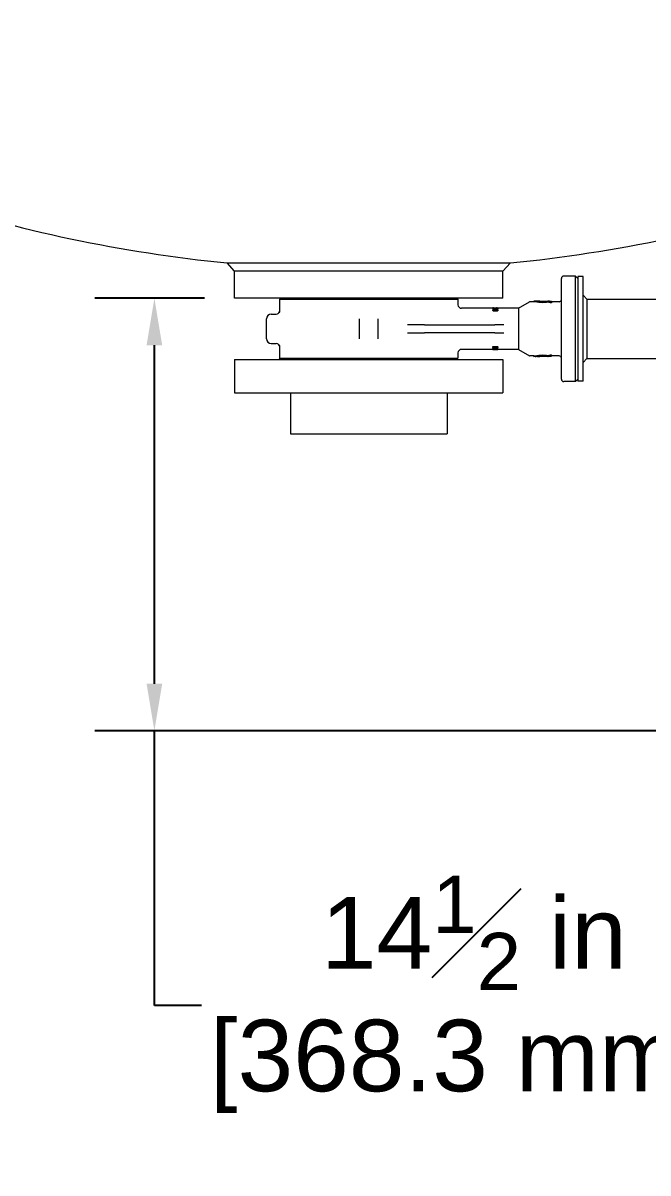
# Model space of a CAD drawing. Header units: inches. Extents: x 20 to 536, y 8 to 344.
# Drawn here: x 95.51 to 116.46, y 29.39 to 67.95 of the extents above; entities that cross this region are included whole.
import ezdxf

# ---------------------------------------------------------------- set-up
doc = ezdxf.new("R2010")
doc.units = ezdxf.units.IN
doc.header["$LTSCALE"] = 16
doc.header["$MEASUREMENT"] = 0
doc.layers.add('Dimension (ANSI)', color=7, linetype='Continuous', lineweight=25)
doc.layers.add('Visible (ANSI)', color=7, linetype='Continuous', lineweight=50)
doc.styles.add('MEMCOR Medium', font='arial.ttf')
doc.dimstyles.new('Default (ANSI)', dxfattribs={"dimscale": 16, "dimtxt": 0.15, "dimasz": 0.098425, "dimexe": 0.125, "dimexo": 0.0625, "dimgap": 0.031496, "dimtad": 0, "dimtih": 1, "dimtoh": 1, "dimdec": 4, "dimrnd": 1e-08, "dimzin": 3, "dimdsep": 46, "dimlunit": 5, "dimtxsty": 'MEMCOR Medium', "dimcen": 0.09, "dimdle": 0.393701, "dimclrd": 256, "dimclre": 256, "dimclrt": 256, "dimadec": 0, "dimazin": 1, "dimtfac": 0.8, "dimtofl": 0, "dimtmove": 0, "dimatfit": 3, "dimfxl": 1, "dimfrac": 1, "dimtolj": 1, "dimtzin": 4, "dimlwd": -1, "dimlwe": -1, "dimarcsym": 0})

# ---------------------------------------------------------------- blocks, each defined once
blk = doc.blocks.new('*D20')
at = {"layer": 'Defpoints', "color": 0, "transparency": 16777216}
for p in [(99.914, 58.718), (102.597, 58.718), (120.472, 44.219)]:
    blk.add_point(p, dxfattribs=at)
at = {"layer": 'Dimension (ANSI)', "transparency": 16777216}
for p, q in [((101.597, 58.718), (97.914, 58.718)), ((99.914, 45.794), (99.914, 57.143)), ((119.472, 44.219), (97.914, 44.219)), ((99.914, 35.006), (99.914, 44.219)), ((101.488, 35.006), (99.914, 35.006))]:
    blk.add_line(p, q, dxfattribs=at)
for points in [[(99.651, 57.143), (100.176, 57.143), (99.914, 58.718)], [(99.651, 45.794), (100.176, 45.794), (99.914, 44.219)]]:
    blk.add_solid(points, dxfattribs=at)
at = {"layer": 'Dimension (ANSI)', "transparency": 16777216, "char_height": 2.4, "attachment_point": 5, "style": 'MEMCOR Medium'}
for s, insert in [('\\A1; 14{\\H0.8x;\\S1#2;} in', (110.155, 37.438)), ('\\A1;[368.3 mm]', (110.155, 32.964))]:
    blk.add_mtext(s, dxfattribs=dict(at, insert=insert))
blk = doc.blocks.new('*D22')
at = {"layer": 'Defpoints', "color": 0, "transparency": 16777216}
for p in [(34.61, 153.466), (106.522, 153.466), (84.301, 44.219)]:
    blk.add_point(p, dxfattribs=at)
at = {"layer": 'Dimension (ANSI)', "transparency": 16777216}
for p, q in [((105.522, 153.466), (32.61, 153.466)), ((34.61, 151.891), (34.61, 93.648)), ((34.61, 45.794), (34.61, 84.668)), ((83.301, 44.219), (32.61, 44.219))]:
    blk.add_line(p, q, dxfattribs=at)
for points in [[(34.347, 151.891), (34.872, 151.891), (34.61, 153.466)], [(34.347, 45.794), (34.872, 45.794), (34.61, 44.219)]]:
    blk.add_solid(points, dxfattribs=at)
at = {"layer": 'Dimension (ANSI)', "transparency": 16777216, "char_height": 2.4, "attachment_point": 5, "style": 'MEMCOR Medium'}
for s, insert in [('\\A1; 109{\\H0.8x;\\S1#4;} in', (34.61, 91.606)), ('\\A1;[2774.9 mm]', (34.61, 87.116))]:
    blk.add_mtext(s, dxfattribs=dict(at, insert=insert))

msp = doc.modelspace()

# ---------------------------------------------------------------- linework, layer by layer
at = {"layer": 'Visible (ANSI)', "linetype": 'Continuous', "lineweight": 18}
for p, q in [((102.34821, 59.90476), (107.09707, 59.90476)), ((102.59707, 59.63083), (102.34821, 59.90476)), ((107.09707, 59.90476), (111.84592, 59.90476)), ((111.59707, 59.63083), (111.84592, 59.90476)), ((102.59707, 58.71829), (102.59707, 59.63083)), ((111.59707, 59.63083), (102.59707, 59.63083)), ((111.59707, 58.71829), (111.59707, 59.63083)), ((114.0262, 59.46617), (113.6325, 59.46617)), ((114.0262, 55.92317), (114.0262, 59.46617)), ((114.10494, 59.38743), (114.0262, 59.46617)), ((114.10494, 59.44467), (114.10494, 55.94467)), ((114.28424, 59.44467), (114.10494, 59.44467)), ((114.28424, 55.94467), (114.28424, 59.44467)), ((113.55376, 56.00191), (113.55376, 59.38743)), ((111.59707, 58.71829), (102.59707, 58.71829)), ((104.14431, 58.71829), (104.10494, 58.67892)), ((110.08919, 58.67892), (104.10494, 58.67892)), ((104.10494, 58.67892), (104.10494, 58.26285)), ((110.04982, 58.71829), (110.08919, 58.67892)), ((110.08919, 58.67892), (110.08919, 58.50176)), ((112.62699, 58.61751), (112.62699, 58.62026)), ((112.67463, 58.62026), (112.62699, 58.62026)), ((112.67463, 58.62026), (112.67463, 58.61967)), ((112.75179, 58.62026), (112.70455, 58.62026)), ((112.70455, 58.62026), (112.70455, 58.6194)), ((113.15809, 58.62026), (113.11085, 58.62026)), ((113.15809, 58.62026), (113.15809, 58.60929)), ((114.40924, 58.69467), (114.28424, 58.81967)), ((114.40924, 58.69467), (122.20829, 58.69467)), ((114.40924, 58.69467), (114.40924, 57.00918)), ((111.25954, 58.38365), (110.2073, 58.38365)), ((111.25614, 58.37039), (111.25614, 58.35814)), ((111.25614, 58.3247), (111.25614, 58.31153)), ((111.27603, 58.39488), (111.25954, 58.39488)), ((111.25954, 58.38722), (111.25954, 58.39488)), ((111.25954, 58.38722), (111.27603, 58.38722)), ((111.25954, 58.38722), (111.25954, 58.3754)), ((111.27603, 58.39488), (111.27603, 58.39308)), ((111.3842, 58.39308), (111.27603, 58.39308)), ((111.27603, 58.39105), (111.27603, 58.38722)), ((111.27603, 58.39105), (111.42148, 58.39105)), ((111.27603, 58.38722), (111.27603, 58.37985)), ((111.39899, 58.39488), (111.3842, 58.39488)), ((111.3842, 58.39308), (111.3842, 58.39488)), ((111.42148, 58.37916), (111.40897, 58.37916)), ((111.42148, 58.39273), (111.42148, 58.39105)), ((111.42148, 58.39105), (111.42148, 58.37916)), ((112.11572, 58.38365), (111.42148, 58.38365)), ((111.42423, 58.37039), (111.42423, 58.35814)), ((111.42423, 58.3247), (111.42423, 58.31153)), ((112.11572, 58.38365), (112.4862, 58.59754)), ((112.11572, 58.38365), (112.11572, 57.00569)), ((112.62699, 58.60018), (112.49604, 58.60018)), ((112.62699, 58.61751), (112.62699, 58.59737)), ((112.72461, 58.59537), (112.72461, 58.61555)), ((113.07804, 58.60397), (113.07804, 58.58352)), ((113.22738, 58.61436), (113.17974, 58.61436)), ((113.17974, 58.60851), (113.17974, 58.61436)), ((113.17974, 58.58909), (113.17974, 58.59931)), ((113.17974, 58.58909), (113.22738, 58.58909)), ((113.17974, 58.58909), (113.17974, 58.56829)), ((113.22738, 58.56829), (113.17974, 58.56829)), ((113.22738, 58.61436), (113.22738, 58.58909)), ((113.47502, 58.60018), (113.22738, 58.60018)), ((113.22738, 58.58909), (113.22738, 58.56829)), ((103.67207, 57.36002), (103.67207, 58.02932)), ((103.82955, 58.1868), (104.00014, 58.1868)), ((106.78211, 58.02668), (106.78211, 57.36266)), ((107.41203, 57.36266), (107.41203, 58.02668)), ((108.75416, 57.83247), (108.3995, 57.83247)), ((108.3995, 57.55687), (108.75416, 57.55687)), ((108.97062, 57.83247), (108.75416, 57.83247)), ((108.75416, 57.55687), (108.97062, 57.55687)), ((108.97062, 57.83247), (110.17326, 57.83247)), ((110.17326, 57.55687), (108.97062, 57.55687)), ((110.17326, 57.83247), (111.32182, 57.83247)), ((111.32182, 57.55687), (110.17326, 57.55687)), ((111.62839, 57.83247), (111.32182, 57.83247)), ((111.32182, 57.55687), (111.62839, 57.55687)), ((103.82955, 57.20254), (104.00014, 57.20254)), ((104.10494, 57.12649), (104.10494, 56.71042)), ((111.25954, 57.09994), (111.42096, 57.09994)), ((111.25954, 57.08629), (111.25954, 57.09994)), ((111.42096, 57.08629), (111.25954, 57.08629)), ((111.25954, 57.06651), (111.25954, 57.08629)), ((111.42096, 57.08629), (111.42096, 57.09994)), ((111.42096, 57.08629), (111.42096, 57.0667)), ((104.10494, 56.71042), (110.08919, 56.71042)), ((104.14431, 56.67105), (104.10494, 56.71042)), ((110.04982, 56.67105), (110.08919, 56.71042)), ((110.08919, 56.88758), (110.08919, 56.71042)), ((111.25954, 57.00569), (110.2073, 57.00569)), ((111.25954, 57.03454), (111.29056, 57.03454)), ((111.25954, 57.02222), (111.25954, 57.03454)), ((111.42096, 57.02222), (111.25954, 57.02222)), ((111.25954, 57.01667), (111.25954, 57.02222)), ((111.25954, 57.01667), (111.39872, 57.01667)), ((111.25954, 57.00192), (111.25954, 57.01387)), ((111.25954, 56.99867), (111.25954, 57.00192)), ((111.25954, 56.99446), (111.25954, 56.99867)), ((111.25954, 56.99867), (111.42096, 56.99867)), ((111.27603, 56.99446), (111.25954, 56.99446)), ((111.27603, 56.99446), (111.27603, 56.99867)), ((111.3842, 56.99626), (111.27603, 56.99626)), ((111.27812, 57.07452), (111.27812, 57.06619)), ((111.27812, 57.07452), (111.40239, 57.07452)), ((111.28885, 57.04609), (111.28885, 57.05887)), ((111.42096, 57.00131), (111.29316, 57.00131)), ((111.3842, 56.99446), (111.3842, 56.99867)), ((111.39899, 56.99446), (111.3842, 56.99446)), ((111.39084, 57.03454), (111.42096, 57.03454)), ((111.39899, 56.99446), (111.39899, 56.99867)), ((111.40239, 57.06619), (111.40239, 57.07452)), ((111.41475, 57.01325), (111.42096, 57.01325)), ((111.42096, 57.02222), (111.42096, 57.03454)), ((111.42096, 57.02222), (111.42096, 57.01402)), ((111.42096, 57.00131), (111.42096, 57.01325)), ((112.11572, 57.00569), (111.42096, 57.00569)), ((111.42096, 57.00131), (111.42096, 56.99867)), ((111.42148, 56.99661), (111.42148, 57.00569)), ((112.11572, 57.00569), (112.4862, 56.7918)), ((112.62699, 56.78916), (112.49604, 56.78916)), ((112.62699, 56.77183), (112.62699, 56.79197)), ((112.62699, 56.76908), (112.62699, 56.77183)), ((112.67463, 56.76908), (112.62699, 56.76908)), ((112.67463, 56.76967), (112.67463, 56.76908)), ((112.70455, 56.76908), (112.70455, 56.76994)), ((112.75179, 56.76908), (112.70455, 56.76908)), ((112.72461, 56.77379), (112.72461, 56.79397)), ((113.07804, 56.80582), (113.07804, 56.78537)), ((113.15809, 56.76908), (113.11085, 56.76908)), ((113.15809, 56.76908), (113.15809, 56.78005)), ((113.17974, 56.82105), (113.22738, 56.82105)), ((113.17974, 56.80025), (113.17974, 56.82105)), ((113.22738, 56.80025), (113.17974, 56.80025)), ((113.17974, 56.79003), (113.17974, 56.80025)), ((113.17974, 56.77498), (113.17974, 56.78083)), ((113.17974, 56.77498), (113.22738, 56.77498)), ((113.22738, 56.80025), (113.22738, 56.82105)), ((113.22738, 56.80025), (113.22738, 56.77498)), ((113.47502, 56.78916), (113.22738, 56.78916)), ((114.40924, 56.69467), (114.28424, 56.56967)), ((114.40924, 57.00918), (114.40924, 56.69467)), ((114.40924, 56.69467), (122.34805, 56.69467)), ((102.59707, 56.67105), (111.59707, 56.67105)), ((102.59707, 56.67105), (102.59707, 55.54605)), ((111.59707, 56.67105), (111.59707, 55.54605)), ((114.0262, 55.92317), (113.6325, 55.92317)), ((114.10494, 56.00191), (114.0262, 55.92317)), ((114.28424, 55.94467), (114.10494, 55.94467)), ((102.59707, 55.54605), (111.59707, 55.54605)), ((104.47207, 55.54605), (104.47207, 54.17105)), ((109.72207, 55.54605), (109.72207, 54.17105)), ((104.47207, 54.17105), (109.72207, 54.17105))]:
    msp.add_line(p, q, dxfattribs=at)
for centre, radius, start, end in [((107.09707, 107.98079), 48.31, 251.772129, 264.35874), ((107.09707, 107.98079), 48.31, 275.64126, 288.227871), ((113.6325, 59.38743), 0.07874, 90, 180), ((113.47502, 58.67892), 0.07874, 270, 0), ((104.00014, 58.29703), 0.11024, 270, 341.937897), ((110.2073, 58.50176), 0.11811, 180, 270), ((112.49604, 58.5805), 0.01969, 90, 120), ((103.82955, 58.02932), 0.15748, 90, 180), ((103.82955, 57.36002), 0.15748, 180, 270), ((104.00014, 57.09231), 0.11024, 18.062103, 90), ((110.2073, 56.88758), 0.11811, 90, 180), ((112.49604, 56.80884), 0.01969, 240, 270), ((113.47502, 56.71042), 0.07874, 0, 90), ((113.6325, 56.00191), 0.07874, 180, 270)]:
    msp.add_arc(centre, radius, start, end, dxfattribs=at)
for centre, major_axis, ratio, start_param, end_param in [((112.52747, 57.69467), (4.10717, 0), 0.22535973, 1.52676978, 1.53495966), ((112.31078, 57.69467), (4.10717, 0), 0.22535973, 1.46986752, 1.49373155), ((112.31078, 57.69467), (-4.01807, 0), 0.22535973, 4.6092143, 4.63361187), ((112.52747, 57.69467), (4.10717, 0), 0.22535973, 1.43978472, 1.51425269), ((112.31078, 57.69467), (4.10717, 0), 0.22535973, 1.39844189, 1.4544693), ((112.31078, 57.69467), (4.10717, 0), 0.22535973, 1.35761354, 1.38288267), ((112.31078, 57.69467), (-4.01807, 0), 0.22535973, 4.49440365, 4.52025709), ((112.52747, 57.69467), (4.10717, 0), 0.22535973, 1.41130756, 1.42716465), ((111.05332, 57.69467), (-1.34262, 0), 0.51315789, 1.72500719, 1.7495237), ((111.05332, 57.69467), (-1.36564, 0), 0.51315789, 1.72238786, 1.82650113), ((111.0931, 57.69467), (-1.3776, 0), 0.5087001, 1.71653689, 1.81109698), ((112.31078, 57.69467), (-4.01807, 0), 0.22535973, 1.64957343, 1.67397101), ((112.31078, 57.69467), (-4.10717, 0), 0.22535973, 1.6478611, 1.67172513), ((112.52747, 57.69467), (-4.10717, 0), 0.22535973, 1.60663299, 1.61482287), ((112.52747, 57.69467), (-4.10717, 0), 0.22535973, 1.62733996, 1.70180793), ((112.31078, 57.69467), (-4.10717, 0), 0.22535973, 1.68712335, 1.74315077), ((112.31078, 57.69467), (-4.01807, 0), 0.22535973, 1.76292822, 1.78878166), ((112.31078, 57.69467), (-4.10717, 0), 0.22535973, 1.75870998, 1.78397911), ((112.52747, 57.69467), (-4.10717, 0), 0.22535973, 1.714428, 1.7302851)]:
    msp.add_ellipse(centre, major_axis=major_axis, ratio=ratio, start_param=start_param, end_param=end_param, dxfattribs=at)
for points in [[(112.70455, 58.62026), (112.70455, 58.62026), (112.70574, 58.61997), (112.70824, 58.61936)], [(112.75958, 58.61878), (112.75432, 58.61976), (112.75179, 58.62026), (112.75179, 58.62026)], [(111.29146, 58.36444), (111.28994, 58.3643), (111.28847, 58.36414), (111.28705, 58.36396)], [(111.39326, 58.36396), (111.39198, 58.36413), (111.39066, 58.36428), (111.38931, 58.36441)], [(112.70824, 56.76998), (112.70574, 56.76937), (112.70455, 56.76908), (112.70455, 56.76908)], [(112.75179, 56.76908), (112.75179, 56.76908), (112.75432, 56.76958), (112.75958, 56.77056)]]:
    msp.add_open_spline(points, degree=3, dxfattribs=at)
for points, knots in [([(113.11085, 58.62026), (113.11085, 58.62026), (113.10632, 58.61935), (113.0891, 58.61626), (113.07752, 58.61428), (113.06402, 58.61233)], [2.066873638, 2.066873638, 2.066873638, 2.066873638, 2.239108848, 2.239108848, 2.390237986, 2.390237986, 2.390237986, 2.390237986]), ([(113.11536, 58.61073), (113.1254, 58.61275), (113.13404, 58.61464), (113.15235, 58.6188), (113.15809, 58.62026), (113.15809, 58.62026)], [0.527386611, 0.527386611, 0.527386611, 0.527386611, 0.653804561, 0.653804561, 0.871720721, 0.871720721, 0.871720721, 0.871720721]), ([(104.10494, 58.26285), (104.10494, 58.26285), (104.10512, 58.26256), (104.10654, 58.2602), (104.1093, 58.2557), (104.11362, 58.24851), (104.11366, 58.24845), (104.11369, 58.24839)], [0.574608798, 0.574608798, 0.574608798, 0.574608798, 0.716006805, 0.716006805, 1.149196454, 1.149196454, 1.152850027, 1.152850027, 1.152850027, 1.152850027]), ([(111.34012, 58.38251), (111.3184, 58.38251), (111.30007, 58.38205), (111.27848, 58.38029), (111.27372, 58.37956), (111.26672, 58.37825), (111.26349, 58.37734), (111.25826, 58.3749), (111.25682, 58.37339), (111.2562, 58.37131), (111.25614, 58.37085), (111.25614, 58.37039)], [-0.186250774, -0.186250774, -0.186250774, -0.186250774, -0.132345258, -0.132345258, -0.10238768, -0.10238768, -0.061688522, -0.061688522, -0.013226135, -0.013226135, 0, 0, 0, 0]), ([(111.25614, 58.37039), (111.25614, 58.36927), (111.25651, 58.3681), (111.25819, 58.36585), (111.25941, 58.36479), (111.26361, 58.36225), (111.267, 58.3609), (111.27598, 58.35843), (111.28208, 58.35726), (111.30266, 58.35488), (111.31754, 58.35426), (111.33493, 58.35408), (111.33759, 58.35406), (111.34025, 58.35406)], [-0.36342485, -0.36342485, -0.36342485, -0.36342485, -0.314566353, -0.314566353, -0.269830239, -0.269830239, -0.205060654, -0.205060654, -0.13258773, -0.13258773, -0.020262921, -0.020262921, 0, 0, 0, 0]), ([(111.28664, 58.34425), (111.28018, 58.34513), (111.27543, 58.34613), (111.26751, 58.34829), (111.26406, 58.34963), (111.25962, 58.35225), (111.25829, 58.3534), (111.25652, 58.35577), (111.25614, 58.35697), (111.25614, 58.35814)], [0.145379097, 0.145379097, 0.145379097, 0.145379097, 0.211784999, 0.211784999, 0.288912783, 0.288912783, 0.345741066, 0.345741066, 0.405337774, 0.405337774, 0.405337774, 0.405337774]), ([(111.34012, 58.34734), (111.31586, 58.34734), (111.29917, 58.34618), (111.27933, 58.34313), (111.27447, 58.34176), (111.26717, 58.33927), (111.26378, 58.33751), (111.25825, 58.33286), (111.25678, 58.32998), (111.2562, 58.32621), (111.25614, 58.32546), (111.25614, 58.3247)], [-0.187600973, -0.187600973, -0.187600973, -0.187600973, -0.140846763, -0.140846763, -0.110286961, -0.110286961, -0.066739037, -0.066739037, -0.013235496, -0.013235496, 0, 0, 0, 0]), ([(111.25614, 58.3247), (111.25614, 58.32267), (111.25652, 58.3206), (111.25825, 58.31665), (111.2595, 58.31478), (111.26385, 58.31037), (111.26739, 58.30804), (111.2764, 58.30401), (111.28245, 58.30206), (111.29797, 58.29916), (111.30547, 58.29832), (111.31714, 58.29746), (111.32151, 58.29724), (111.32819, 58.29702), (111.33054, 58.29696), (111.33411, 58.29691), (111.33533, 58.29689), (111.33779, 58.29687), (111.33902, 58.29687), (111.34025, 58.29687)], [-0.366320233, -0.366320233, -0.366320233, -0.366320233, -0.313617086, -0.313617086, -0.265544382, -0.265544382, -0.19586383, -0.19586383, -0.126420664, -0.126420664, -0.069755425, -0.069755425, -0.036591851, -0.036591851, -0.018698882, -0.018698882, -0.009386338, -0.009386338, 0, 0, 0, 0]), ([(111.34025, 58.28308), (111.32629, 58.28308), (111.31102, 58.28369), (111.2858, 58.28738), (111.27892, 58.2896), (111.27001, 58.2931), (111.26613, 58.29529), (111.26065, 58.29993), (111.2589, 58.30217), (111.25662, 58.30683), (111.25614, 58.30921), (111.25614, 58.31153)], [0, 0, 0, 0, 0.1064092, 0.1064092, 0.199261451, 0.199261451, 0.30297713, 0.30297713, 0.390704034, 0.390704034, 0.480877809, 0.480877809, 0.480877809, 0.480877809]), ([(111.27406, 58.37039), (111.27406, 58.37096), (111.27423, 58.37153), (111.27499, 58.37256), (111.27554, 58.37303), (111.27695, 58.3738), (111.27836, 58.37447), (111.28428, 58.3758), (111.28776, 58.37625), (111.29146, 58.37658)], [-0.147079807, -0.147079807, -0.147079807, -0.147079807, -0.102041421, -0.102041421, -0.061797626, -0.061797626, -0.030238662, -0.030238662, 0, 0, 0, 0]), ([(111.29107, 58.36339), (111.28907, 58.36363), (111.28712, 58.36392), (111.28364, 58.36458), (111.2821, 58.36494), (111.27817, 58.36609), (111.27679, 58.36684), (111.27458, 58.36838), (111.27406, 58.36941), (111.27406, 58.37039)], [-0.0645311603, -0.0645311603, -0.0645311603, -0.0645311603, -0.054473203, -0.054473203, -0.0453115142, -0.0453115142, -0.0283680152, -0.0283680152, 0, 0, 0, 0]), ([(111.27406, 58.3247), (111.27406, 58.32659), (111.27464, 58.32849), (111.27695, 58.33081), (111.27838, 58.33206), (111.28436, 58.33447), (111.28777, 58.33531), (111.29146, 58.33592)], [-0.153015949, -0.153015949, -0.153015949, -0.153015949, -0.063811293, -0.063811293, -0.030391304, -0.030391304, 0, 0, 0, 0]), ([(111.29107, 58.31253), (111.28743, 58.31328), (111.28406, 58.31428), (111.27846, 58.31695), (111.27699, 58.31828), (111.27463, 58.32099), (111.27406, 58.32287), (111.27406, 58.3247)], [-0.0656606858, -0.0656606858, -0.0656606858, -0.0656606858, -0.0489049499, -0.0489049499, -0.0317352905, -0.0317352905, 0, 0, 0, 0]), ([(111.29146, 58.32299), (111.28775, 58.32236), (111.28432, 58.32151), (111.27951, 58.31951), (111.27821, 58.3187), (111.27737, 58.31805)], [0, 0, 0, 0, 0.0305878434, 0.0305878434, 0.0516279302, 0.0516279302, 0.0516279302, 0.0516279302]), ([(111.34025, 58.36156), (111.32477, 58.36156), (111.31567, 58.36183), (111.30443, 58.36223), (111.29719, 58.36264), (111.29107, 58.36339)], [-0.0865547966, -0.0865547966, -0.0865547966, -0.0865547966, -0.0504601915, -0.0504601915, 0, 0, 0, 0]), ([(111.34025, 58.30942), (111.32442, 58.30942), (111.31491, 58.3099), (111.30355, 58.31063), (111.29682, 58.31132), (111.29107, 58.31253)], [-0.0876462716, -0.0876462716, -0.0876462716, -0.0876462716, -0.0479816509, -0.0479816509, 0, 0, 0, 0]), ([(111.29146, 58.37658), (111.29996, 58.37735), (111.30815, 58.37755), (111.32073, 58.37781), (111.33114, 58.37786), (111.34012, 58.37786)], [-0.0957677397, -0.0957677397, -0.0957677397, -0.0957677397, -0.0684617329, -0.0684617329, 0, 0, 0, 0]), ([(111.34012, 58.36574), (111.33114, 58.36574), (111.32074, 58.36569), (111.30815, 58.36542), (111.29996, 58.36522), (111.29146, 58.36444)], [0, 0, 0, 0, 0.0684313138, 0.0684313138, 0.0958308045, 0.0958308045, 0.0958308045, 0.0958308045]), ([(111.29146, 58.33592), (111.29995, 58.33735), (111.30815, 58.33772), (111.32073, 58.33822), (111.33114, 58.33831), (111.34012, 58.33831)], [-0.0957885026, -0.0957885026, -0.0957885026, -0.0957885026, -0.068480317, -0.068480317, 0, 0, 0, 0]), ([(111.34012, 58.32543), (111.33115, 58.32543), (111.32076, 58.32534), (111.30816, 58.32483), (111.29995, 58.32445), (111.29146, 58.32299)], [0, 0, 0, 0, 0.0683983214, 0.0683983214, 0.0959615501, 0.0959615501, 0.0959615501, 0.0959615501]), ([(111.42423, 58.37039), (111.42423, 58.37152), (111.42387, 58.37262), (111.42219, 58.37458), (111.42097, 58.37546), (111.41681, 58.37739), (111.41351, 58.37832), (111.40457, 58.37998), (111.39854, 58.38067), (111.37848, 58.38207), (111.36346, 58.3824), (111.3457, 58.3825), (111.34291, 58.38251), (111.34012, 58.38251)], [-0.352389821, -0.352389821, -0.352389821, -0.352389821, -0.306030752, -0.306030752, -0.263970579, -0.263970579, -0.204698491, -0.204698491, -0.135386695, -0.135386695, -0.021232323, -0.021232323, 0, 0, 0, 0]), ([(111.34012, 58.37786), (111.35624, 58.37786), (111.36589, 58.37766), (111.37613, 58.37741), (111.38323, 58.37712), (111.38931, 58.37655)], [-0.0787529308, -0.0787529308, -0.0787529308, -0.0787529308, -0.0500105562, -0.0500105562, 0, 0, 0, 0]), ([(111.38931, 58.36441), (111.38318, 58.36499), (111.37603, 58.36529), (111.36579, 58.36553), (111.3562, 58.36574), (111.34012, 58.36574)], [0, 0, 0, 0, 0.0503829338, 0.0503829338, 0.0786654707, 0.0786654707, 0.0786654707, 0.0786654707]), ([(111.42423, 58.3247), (111.42423, 58.32677), (111.42384, 58.32882), (111.422, 58.33252), (111.42067, 58.33418), (111.41621, 58.33779), (111.41276, 58.33952), (111.40395, 58.34246), (111.39797, 58.34383), (111.37728, 58.3465), (111.36272, 58.34713), (111.34542, 58.34732), (111.34277, 58.34734), (111.34012, 58.34734)], [-0.401198967, -0.401198967, -0.401198967, -0.401198967, -0.339239024, -0.339239024, -0.283716192, -0.283716192, -0.209019785, -0.209019785, -0.131845749, -0.131845749, -0.020176299, -0.020176299, 0, 0, 0, 0]), ([(111.34012, 58.33831), (111.35513, 58.33831), (111.36506, 58.33798), (111.37687, 58.33741), (111.38355, 58.33687), (111.38931, 58.33586)], [-0.0909123665, -0.0909123665, -0.0909123665, -0.0909123665, -0.0478393759, -0.0478393759, 0, 0, 0, 0]), ([(111.38931, 58.32293), (111.38363, 58.32394), (111.37707, 58.32449), (111.36669, 58.32502), (111.35656, 58.32543), (111.34012, 58.32543)], [0, 0, 0, 0, 0.0471598641, 0.0471598641, 0.079988536, 0.079988536, 0.079988536, 0.079988536]), ([(111.34025, 58.35406), (111.35882, 58.35406), (111.37788, 58.35474), (111.40128, 58.35784), (111.40625, 58.35901), (111.41332, 58.36094), (111.41667, 58.36225), (111.42205, 58.36544), (111.42354, 58.36724), (111.42417, 58.36947), (111.42423, 58.36993), (111.42423, 58.37039)], [-0.188969819, -0.188969819, -0.188969819, -0.188969819, -0.133911297, -0.133911297, -0.104526704, -0.104526704, -0.062503335, -0.062503335, -0.013191232, -0.013191232, 0, 0, 0, 0]), ([(111.38957, 58.36343), (111.38187, 58.36248), (111.37334, 58.36213), (111.35977, 58.36166), (111.34961, 58.36156), (111.34025, 58.36156)], [-0.103779114, -0.103779114, -0.103779114, -0.103779114, -0.071310075, -0.071310075, 0, 0, 0, 0]), ([(111.34025, 58.29687), (111.35804, 58.29687), (111.37625, 58.29788), (111.39638, 58.30199), (111.40244, 58.30354), (111.41249, 58.30785), (111.41612, 58.31015), (111.42199, 58.31584), (111.42357, 58.31915), (111.42418, 58.32317), (111.42423, 58.32394), (111.42423, 58.3247)], [-0.32937722, -0.32937722, -0.32937722, -0.32937722, -0.17104907, -0.17104907, -0.115548814, -0.115548814, -0.069101164, -0.069101164, -0.013221831, -0.013221831, 0, 0, 0, 0]), ([(111.38957, 58.3126), (111.38612, 58.31187), (111.38242, 58.31133), (111.3749, 58.3105), (111.3697, 58.31008), (111.35831, 58.30965), (111.3549, 58.30957), (111.34969, 58.30948), (111.34785, 58.30945), (111.34507, 58.30943), (111.34412, 58.30943), (111.34268, 58.30942), (111.34219, 58.30942), (111.34122, 58.30942), (111.34074, 58.30942), (111.34025, 58.30942)], [-0.174413692, -0.174413692, -0.174413692, -0.174413692, -0.115670729, -0.115670729, -0.054377333, -0.054377333, -0.028614968, -0.028614968, -0.01465395, -0.01465395, -0.007398215, -0.007398215, -0.003686578, -0.003686578, 0, 0, 0, 0]), ([(111.42423, 58.31153), (111.42423, 58.30798), (111.4231, 58.30429), (111.41787, 58.29809), (111.41465, 58.29563), (111.40733, 58.29193), (111.40227, 58.28979), (111.386, 58.28599), (111.37717, 58.28483), (111.35925, 58.28337), (111.34961, 58.28308), (111.34025, 58.28308)], [0, 0, 0, 0, 0.060739198, 0.060739198, 0.107105828, 0.107105828, 0.140579606, 0.140579606, 0.172845783, 0.172845783, 0.207243166, 0.207243166, 0.207243166, 0.207243166]), ([(111.38931, 58.37655), (111.39134, 58.37636), (111.39332, 58.37613), (111.39684, 58.37559), (111.3984, 58.3753), (111.40231, 58.37434), (111.40365, 58.37371), (111.40581, 58.37234), (111.40631, 58.37138), (111.40631, 58.37039)], [-0.0640399717, -0.0640399717, -0.0640399717, -0.0640399717, -0.0539442507, -0.0539442507, -0.0447893953, -0.0447893953, -0.0282701158, -0.0282701158, 0, 0, 0, 0]), ([(111.38931, 58.33586), (111.39301, 58.33521), (111.39648, 58.33433), (111.40207, 58.33195), (111.4035, 58.33076), (111.40578, 58.32828), (111.40631, 58.32649), (111.40631, 58.3247)], [-0.0649643533, -0.0649643533, -0.0649643533, -0.0649643533, -0.0479606216, -0.0479606216, -0.0311867312, -0.0311867312, 0, 0, 0, 0]), ([(111.403, 58.31803), (111.40217, 58.31867), (111.40103, 58.31938), (111.39659, 58.32134), (111.39308, 58.32225), (111.38931, 58.32293)], [0.0379668319, 0.0379668319, 0.0379668319, 0.0379668319, 0.0480075259, 0.0480075259, 0.0658858007, 0.0658858007, 0.0658858007, 0.0658858007]), ([(111.40631, 58.37039), (111.40631, 58.36937), (111.40577, 58.3683), (111.40358, 58.36684), (111.40223, 58.36609), (111.39662, 58.36449), (111.3932, 58.36389), (111.38957, 58.36343)], [-0.125547527, -0.125547527, -0.125547527, -0.125547527, -0.059954436, -0.059954436, -0.029957518, -0.029957518, 0, 0, 0, 0]), ([(111.40631, 58.3247), (111.40631, 58.32292), (111.40579, 58.32107), (111.40365, 58.31853), (111.40227, 58.31717), (111.39659, 58.3144), (111.39322, 58.31338), (111.38957, 58.3126)], [-0.130088001, -0.130088001, -0.130088001, -0.130088001, -0.06286947, -0.06286947, -0.030503797, -0.030503797, 0, 0, 0, 0]), ([(111.42423, 58.35814), (111.42423, 58.35627), (111.42324, 58.35429), (111.41863, 58.35083), (111.41568, 58.3494), (111.40871, 58.34714), (111.40405, 58.34591), (111.39574, 58.34461), (111.39474, 58.34446), (111.39372, 58.34432)], [0, 0, 0, 0, 0.052865127, 0.052865127, 0.095304938, 0.095304938, 0.128967502, 0.128967502, 0.133503456, 0.133503456, 0.133503456, 0.133503456]), ([(111.42148, 58.39273), (111.41939, 58.39275), (111.41727, 58.39278), (111.41346, 58.39286), (111.41173, 58.39292), (111.40829, 58.39307), (111.40666, 58.39317), (111.4045, 58.39336), (111.40302, 58.39352), (111.39991, 58.39412), (111.39921, 58.39448), (111.399, 58.39479), (111.39899, 58.39484), (111.39899, 58.39488)], [-0.243637697, -0.243637697, -0.243637697, -0.243637697, -0.18804168, -0.18804168, -0.139814303, -0.139814303, -0.085271959, -0.085271959, -0.052972768, -0.052972768, -0.008226546, -0.008226546, 0, 0, 0, 0]), ([(112.72461, 58.61555), (112.73609, 58.61297), (112.75242, 58.60953), (112.79104, 58.60273), (112.81646, 58.59895), (112.87229, 58.59356), (112.90272, 58.59205), (112.93132, 58.59205), (112.95992, 58.59205), (112.99034, 58.59356), (113.04018, 58.59837), (113.06061, 58.60115), (113.07804, 58.60397)], [-0.63725824, -0.63725824, -0.63725824, -0.63725824, -0.4358884, -0.4358884, -0.2179442, -0.2179442, 0, 0, 0, 0.2179442, 0.2179442, 0.38907168, 0.38907168, 0.38907168, 0.38907168]), ([(113.07804, 58.58352), (113.06062, 58.58064), (113.04019, 58.57779), (112.99035, 58.57287), (112.95993, 58.57133), (112.93132, 58.57133), (112.90271, 58.57133), (112.87228, 58.57287), (112.81645, 58.57838), (112.79103, 58.58226), (112.75242, 58.58921), (112.73609, 58.59273), (112.72461, 58.59537)], [-0.38914701, -0.38914701, -0.38914701, -0.38914701, -0.21798988, -0.21798988, 0, 0, 0, 0.21798988, 0.21798988, 0.43597976, 0.43597976, 0.63740827, 0.63740827, 0.63740827, 0.63740827]), ([(113.01517, 58.60655), (113.01027, 58.6061), (113.00524, 58.60567), (112.97799, 58.60361), (112.95392, 58.60268), (112.93132, 58.60268), (112.90871, 58.60268), (112.88464, 58.60361), (112.84043, 58.60695), (112.82028, 58.60931), (112.79841, 58.61234), (112.79273, 58.61318), (112.78748, 58.61401)], [-0.212255295, -0.212255295, -0.212255295, -0.212255295, -0.172243729, -0.172243729, 0, 0, 0, 0.172243729, 0.172243729, 0.344487458, 0.344487458, 0.409007072, 0.409007072, 0.409007072, 0.409007072]), ([(104.11369, 57.14095), (104.11366, 57.14089), (104.11362, 57.14083), (104.10928, 57.1336), (104.10652, 57.1291), (104.10511, 57.12677), (104.10494, 57.12649), (104.10494, 57.12649)], [-0.003653915, -0.003653915, -0.003653915, -0.003653915, 0, 0, 0.435275465, 0.435275465, 0.574608798, 0.574608798, 0.574608798, 0.574608798]), ([(111.25954, 57.06651), (111.25954, 57.06073), (111.26023, 57.05621), (111.26265, 57.05029), (111.26467, 57.04653), (111.27155, 57.04194), (111.27202, 57.04164), (111.27249, 57.04134)], [-0.266149275, -0.266149275, -0.266149275, -0.266149275, -0.109285448, -0.109285448, -0.007204652, -0.007204652, 0, 0, 0, 0]), ([(111.27249, 57.04134), (111.27615, 57.0392), (111.28061, 57.03737), (111.29243, 57.03386), (111.29914, 57.03265), (111.31409, 57.03039), (111.32483, 57.02966), (111.33734, 57.0295), (111.33873, 57.02949), (111.34012, 57.02949)], [-0.168854897, -0.168854897, -0.168854897, -0.168854897, -0.136187178, -0.136187178, -0.095421884, -0.095421884, -0.010582904, -0.010582904, 0, 0, 0, 0]), ([(111.28885, 57.04609), (111.28306, 57.04946), (111.28118, 57.05281), (111.27868, 57.05807), (111.27812, 57.06216), (111.27812, 57.06619)], [-0.100491297, -0.100491297, -0.100491297, -0.100491297, -0.069388792, -0.069388792, 0, 0, 0, 0]), ([(111.27842, 57.07452), (111.27854, 57.07355), (111.27872, 57.0726), (111.27987, 57.06774), (111.28136, 57.06559), (111.28359, 57.0626), (111.28585, 57.06065), (111.28885, 57.05887)], [0.027720104, 0.027720104, 0.027720104, 0.027720104, 0.044505736, 0.044505736, 0.114852539, 0.114852539, 0.291185784, 0.291185784, 0.291185784, 0.291185784]), ([(111.28885, 57.05887), (111.29184, 57.05701), (111.29552, 57.05543), (111.30641, 57.05225), (111.31302, 57.05139), (111.32502, 57.05019), (111.33283, 57.04994), (111.34038, 57.04994)], [0, 0, 0, 0, 0.043260185, 0.043260185, 0.105826832, 0.105826832, 0.202634421, 0.202634421, 0.202634421, 0.202634421]), ([(111.34038, 57.03733), (111.33331, 57.03733), (111.32602, 57.03755), (111.31431, 57.03859), (111.30804, 57.03935), (111.29657, 57.04229), (111.29228, 57.04401), (111.28885, 57.04609)], [-0.189135303, -0.189135303, -0.189135303, -0.189135303, -0.107207927, -0.107207927, -0.049391227, -0.049391227, 0, 0, 0, 0]), ([(111.34012, 57.02949), (111.34861, 57.02949), (111.35715, 57.02977), (111.37075, 57.03092), (111.37821, 57.03174), (111.39416, 57.03515), (111.40079, 57.03735), (111.40684, 57.0405), (111.4075, 57.04087), (111.40814, 57.04124)], [-0.264093232, -0.264093232, -0.264093232, -0.264093232, -0.15390777, -0.15390777, -0.081487415, -0.081487415, -0.009253089, -0.009253089, 0, 0, 0, 0]), ([(111.34038, 57.04994), (111.34988, 57.04994), (111.35956, 57.05038), (111.37378, 57.05247), (111.37874, 57.05357), (111.38694, 57.05636), (111.39012, 57.05792), (111.39271, 57.05969)], [0, 0, 0, 0, 0.072372782, 0.072372782, 0.116979411, 0.116979411, 0.15687009, 0.15687009, 0.15687009, 0.15687009]), ([(111.39271, 57.04689), (111.38995, 57.04503), (111.38651, 57.04343), (111.37808, 57.04074), (111.37331, 57.03974), (111.35939, 57.03776), (111.3498, 57.03733), (111.34038, 57.03733)], [-0.156774036, -0.156774036, -0.156774036, -0.156774036, -0.114215048, -0.114215048, -0.071759591, -0.071759591, 0, 0, 0, 0]), ([(111.39271, 57.05969), (111.39552, 57.06169), (111.39767, 57.06385), (111.40022, 57.06777), (111.40151, 57.07022), (111.40208, 57.07451)], [0, 0, 0, 0, 0.0448067037, 0.0448067037, 0.0753049451, 0.0753049451, 0.0753049451, 0.0753049451]), ([(111.40239, 57.06619), (111.40239, 57.05971), (111.40095, 57.05642), (111.39859, 57.05192), (111.39615, 57.0493), (111.39271, 57.04689)], [-0.0858935742, -0.0858935742, -0.0858935742, -0.0858935742, -0.054745413, -0.054745413, 0, 0, 0, 0]), ([(111.42148, 56.99661), (111.41939, 56.99659), (111.41727, 56.99656), (111.41346, 56.99648), (111.41173, 56.99643), (111.40829, 56.99627), (111.40666, 56.99617), (111.4045, 56.99598), (111.40302, 56.99582), (111.39991, 56.99522), (111.39921, 56.99486), (111.399, 56.99455), (111.39899, 56.9945), (111.39899, 56.99446)], [-0.243637697, -0.243637697, -0.243637697, -0.243637697, -0.18804168, -0.18804168, -0.139814303, -0.139814303, -0.085271959, -0.085271959, -0.052972768, -0.052972768, -0.008226546, -0.008226546, 0, 0, 0, 0]), ([(111.40814, 57.04124), (111.41216, 57.04361), (111.41495, 57.04637), (111.41826, 57.05122), (111.42066, 57.05518), (111.42095, 57.06539), (111.42096, 57.06604), (111.42096, 57.0667)], [-0.424072976, -0.424072976, -0.424072976, -0.424072976, -0.17749503, -0.17749503, -0.011337247, -0.011337247, 0, 0, 0, 0]), ([(112.72461, 56.79397), (112.73609, 56.79661), (112.75242, 56.80013), (112.79103, 56.80708), (112.81645, 56.81096), (112.87228, 56.81647), (112.90271, 56.81801), (112.95993, 56.81801), (112.99035, 56.81647), (113.04019, 56.81155), (113.06062, 56.8087), (113.07804, 56.80582)], [1.10638799, 1.10638799, 1.10638799, 1.10638799, 1.3078165, 1.3078165, 1.52580638, 1.52580638, 1.74379626, 1.74379626, 1.96178614, 1.96178614, 2.13294327, 2.13294327, 2.13294327, 2.13294327]), ([(113.07804, 56.78537), (113.06061, 56.78819), (113.04018, 56.79097), (112.99034, 56.79578), (112.95992, 56.79729), (112.90272, 56.79729), (112.87229, 56.79578), (112.81646, 56.7904), (112.79104, 56.78661), (112.75242, 56.77981), (112.73609, 56.77637), (112.72461, 56.77379)], [1.35436976, 1.35436976, 1.35436976, 1.35436976, 1.52549724, 1.52549724, 1.74344144, 1.74344144, 1.96138564, 1.96138564, 2.17932984, 2.17932984, 2.38069968, 2.38069968, 2.38069968, 2.38069968]), ([(112.78748, 56.77533), (112.79273, 56.77616), (112.79841, 56.777), (112.82028, 56.78003), (112.84043, 56.78239), (112.88464, 56.78573), (112.90871, 56.78666), (112.95392, 56.78666), (112.97799, 56.78573), (113.00524, 56.78367), (113.01027, 56.78324), (113.01517, 56.78279)], [0.968908686, 0.968908686, 0.968908686, 0.968908686, 1.033428301, 1.033428301, 1.20567203, 1.20567203, 1.377915758, 1.377915758, 1.550159487, 1.550159487, 1.590171053, 1.590171053, 1.590171053, 1.590171053]), ([(113.06402, 56.77701), (113.07752, 56.77506), (113.0891, 56.77308), (113.10632, 56.76999), (113.11085, 56.76908), (113.11085, 56.76908)], [1.743509289, 1.743509289, 1.743509289, 1.743509289, 1.894638427, 1.894638427, 2.066873638, 2.066873638, 2.066873638, 2.066873638]), ([(113.15809, 56.76908), (113.15809, 56.76908), (113.15235, 56.77054), (113.13404, 56.7747), (113.1254, 56.77659), (113.11536, 56.77861)], [0.871720721, 0.871720721, 0.871720721, 0.871720721, 1.089636881, 1.089636881, 1.216054831, 1.216054831, 1.216054831, 1.216054831])]:
    msp.add_open_spline(points, degree=3, knots=knots, dxfattribs=at)

# ---------------------------------------------------------------- dimensions: what is measured, and where the dimension line sits
at = {"layer": 'Dimension (ANSI)'}
for base, p1, p2, text, override, picture, middle in [((34.60981, 153.46579), (84.30117, 44.21879), (106.52207, 153.46579), ' <> in\\X[2774.9 mm]', {"dimgap": 0.031496, "dimdec": 4, "dimpost": '', "dimtol": 0, "dimlim": 0, "dimtp": 0, "dimtm": 0, "dimtdec": 2, "dimatfit": 1}, '*D22', (34.60981, 89.15785)), ((99.91364, 58.71829), (120.47189, 44.21879), (102.59707, 58.71829), ' <> in\\X[368.3 mm]', {"dimgap": 0.031496, "dimdec": 4, "dimpost": '', "dimtol": 0, "dimlim": 0, "dimtp": 0, "dimtm": 0, "dimtdec": 2, "dimtmove": 1, "dimatfit": 2}, '*D20', (100.20095, 35.00647))]:
    dim = msp.add_linear_dim(base=base, p1=p1, p2=p2, angle=90, text=text, dimstyle='Default (ANSI)', override=override, dxfattribs=at)
    dim.commit()
    dim.dimension.update_dxf_attribs({"geometry": picture, "text_midpoint": middle, "dimtype": 160})

doc.saveas('drawing.dxf')
